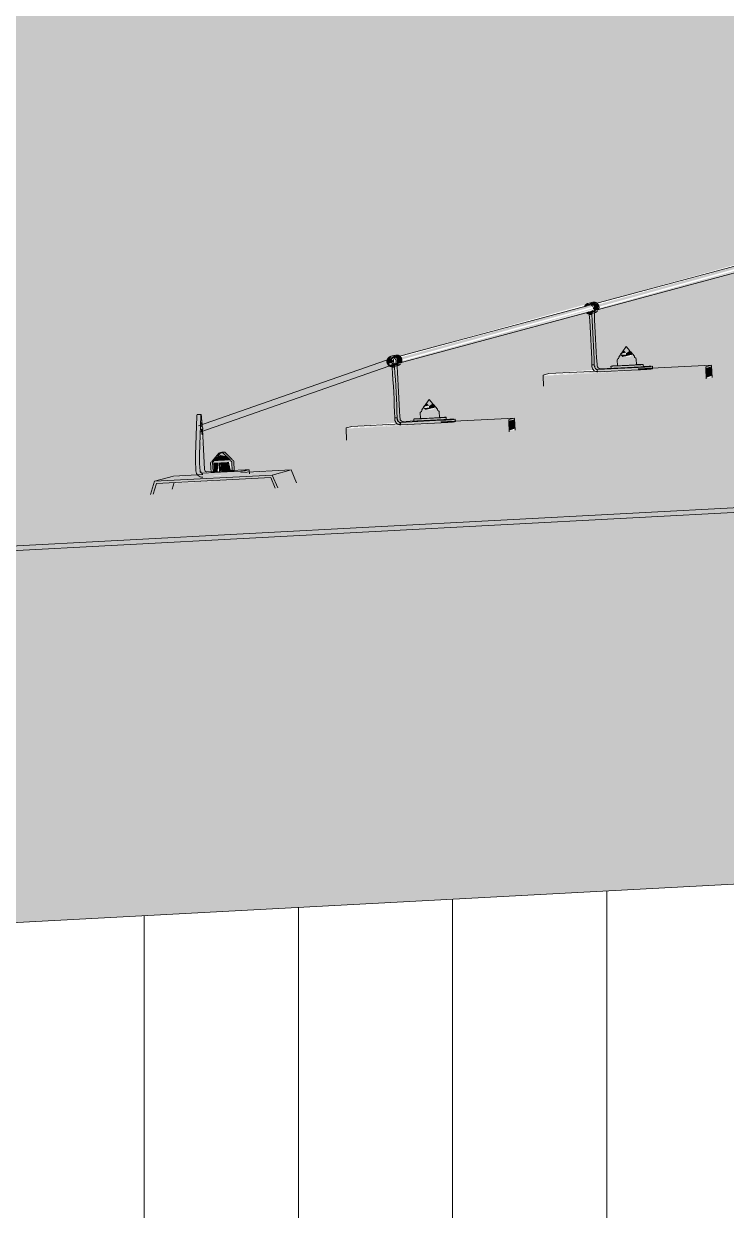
# Model space of a CAD drawing. Header units: metres. Extents: x -4613 to -4328, y -1 to 30.
# Drawn here: x -4406.26 to -4405.397, y 9.478 to 10.935 of the extents above; entities that cross this region are included whole.
import ezdxf

# ---------------------------------------------------------------- set-up
doc = ezdxf.new("R2010")
doc.units = ezdxf.units.M
for name, color, linetype, lineweight in [('A-ROOF', 132, 'Continuous', 5), ('A-ROOF-PATT', 132, 'Continuous', 5), ('A-WALL-PATT', 111, 'Continuous', 5), ('Q-SPCQ', 91, 'Continuous', 5)]:
    doc.layers.add(name, color=color, linetype=linetype, lineweight=lineweight)

# ---------------------------------------------------------------- blocks, each defined once
blk = doc.blocks.new('Static Line_Sayfa_Metal Deck_Pan Mount - Up to 15 _ pitch - Max 2 Users-1848369-NORTH EAST')
at = {"layer": 'Q-SPCQ'}
h = blk.add_hatch(color=256, dxfattribs=at)
h.paths.add_polyline_path([(4293.297, 10.5227), (4293.5336, 10.5883), (4293.5314, 10.5902), (4293.5277, 10.5896), (4293.2969, 10.5256), (4293.2969, 10.5237)])
h.paths.add_polyline_path([(4293.539, 10.5876), (4293.7755, 10.6533), (4293.7734, 10.6551), (4293.7697, 10.6546), (4293.5388, 10.5905), (4293.5389, 10.5886)])
h.paths.add_polyline_path([(4293.781, 10.6526), (4294.0175, 10.7182), (4294.0152, 10.7202), (4294.0117, 10.7195), (4293.7808, 10.6555), (4293.7809, 10.6534)])
h.paths.add_polyline_path([(4294.0229, 10.7175), (4294.2595, 10.7832), (4294.2571, 10.7852), (4294.2537, 10.7845), (4294.0228, 10.7203), (4294.0229, 10.7183)])
h.paths.add_polyline_path([(4294.2649, 10.7825), (4294.5014, 10.8481), (4294.4991, 10.8501), (4294.4956, 10.8494), (4294.2648, 10.7852), (4294.2649, 10.7832)])
h.paths.add_polyline_path([(4294.5069, 10.8474), (4294.7434, 10.9131), (4294.7411, 10.915), (4294.7376, 10.9144), (4294.5067, 10.8501), (4294.5068, 10.848)])
h.paths.add_polyline_path([(4294.7489, 10.9124), (4294.9854, 10.978), (4294.9831, 10.98), (4294.9796, 10.9793), (4294.7487, 10.9153), (4294.7488, 10.9129)])
h.paths.add_polyline_path([(4294.9908, 10.9773), (4295.2274, 11.0432), (4295.2251, 11.0449), (4295.2215, 11.0443), (4294.9907, 10.9802), (4294.9908, 10.9777)])
h.paths.add_polyline_path([(4295.2328, 11.0423), (4295.4693, 11.1081), (4295.4672, 11.1098), (4295.4635, 11.1092), (4295.2327, 11.0452), (4295.2328, 11.0426)])
h.paths.add_polyline_path([(4295.4748, 11.1072), (4295.7113, 11.173), (4295.7092, 11.1748), (4295.7055, 11.1742), (4295.4746, 11.1101), (4295.4748, 11.1074)])
h.paths.add_polyline_path([(4295.7168, 11.1722), (4295.9533, 11.2378), (4295.9511, 11.2398), (4295.9475, 11.2391), (4295.7166, 11.1751), (4295.7167, 11.1723)])
h = blk.add_hatch(color=256, dxfattribs=at)
h.paths.add_polyline_path([(4293.2972, 10.5194), (4293.5337, 10.5852), (4293.5319, 10.5857), (4293.2971, 10.5208), (4293.2972, 10.5196)])
h.paths.add_polyline_path([(4293.5391, 10.5844), (4293.7757, 10.6501), (4293.7749, 10.6509), (4293.5391, 10.5857), (4293.5391, 10.5844)])
h.paths.add_polyline_path([(4293.7811, 10.6493), (4294.0177, 10.7151), (4294.0175, 10.7161), (4293.781, 10.6507), (4293.7811, 10.6494)])
h.paths.add_polyline_path([(4294.0231, 10.7143), (4294.2596, 10.78), (4294.2594, 10.781), (4294.023, 10.7156), (4294.0231, 10.7144)])
h.paths.add_polyline_path([(4294.2651, 10.7793), (4294.5016, 10.845), (4294.5014, 10.846), (4294.265, 10.7802), (4294.2651, 10.7793)])
h.paths.add_polyline_path([(4294.507, 10.8442), (4294.7436, 10.91), (4294.7428, 10.9108), (4294.507, 10.8452), (4294.507, 10.8443)])
h.paths.add_polyline_path([(4294.749, 10.9092), (4294.9856, 10.9749), (4294.9848, 10.9757), (4294.749, 10.9102), (4294.749, 10.9093)])
h.paths.add_polyline_path([(4294.991, 10.9741), (4295.2275, 11.0399), (4295.2267, 11.0407), (4294.9909, 10.9752), (4294.991, 10.9742)])
h.paths.add_polyline_path([(4295.233, 11.0391), (4295.4695, 11.1048), (4295.4687, 11.1056), (4295.2329, 11.0402), (4295.233, 11.0392)])
h.paths.add_polyline_path([(4295.4749, 11.104), (4295.7115, 11.1699), (4295.7097, 11.1703), (4295.4749, 11.1052), (4295.4749, 11.1042)])
h.paths.add_polyline_path([(4295.7169, 11.169), (4295.9535, 11.2347), (4295.9517, 11.2353), (4295.7169, 11.1703), (4295.7169, 11.1692)])
for points in [[(4293.5338, 10.5826), (4293.5392, 10.584), (4293.5388, 10.5905), (4293.533, 10.5935), (4293.5277, 10.592), (4293.5335, 10.5891)], [(4293.5342, 10.5145), (4293.5376, 10.5154), (4293.5342, 10.5805), (4293.5309, 10.5796), (4293.5341, 10.5179)], [(4293.5311, 10.5163), (4293.5341, 10.5165), (4293.5306, 10.5784), (4293.528, 10.5773), (4293.5309, 10.5215)], [(4293.2814, 10.5177), (4293.2869, 10.5195), (4293.2851, 10.524), (4293.2812, 10.5229)], [(4293.2919, 10.5176), (4293.2972, 10.5191), (4293.2969, 10.5256), (4293.2911, 10.5285), (4293.2858, 10.5271), (4293.2915, 10.5241)], [(4293.2879, 10.5174), (4293.2883, 10.5241), (4293.2858, 10.5218)], [(4293.5626, 10.5153), (4293.5861, 10.5165), (4293.5857, 10.5239), (4293.5623, 10.5225), (4293.5626, 10.5154)], [(4293.2892, 10.4514), (4293.2921, 10.4515), (4293.2879, 10.5134), (4293.286, 10.5133), (4293.2886, 10.4665)], [(4293.2922, 10.4495), (4293.2956, 10.4504), (4293.2922, 10.5155), (4293.2889, 10.5146), (4293.2916, 10.4667)], [(4293.472, 10.4888), (4293.6716, 10.4991), (4293.671, 10.5133), (4293.4714, 10.5031), (4293.4719, 10.4902)], [(4293.5386, 10.5077), (4293.588, 10.5102), (4293.5878, 10.5132), (4293.5384, 10.5107)], [(4293.6715, 10.5006), (4293.6787, 10.5032), (4293.6779, 10.5132), (4293.671, 10.5129), (4293.6714, 10.5032)], [(4293.0495, 10.4063), (4293.0511, 10.4537), (4293.0461, 10.4534), (4293.0445, 10.4061)], [(4293.3207, 10.4504), (4293.3441, 10.4516), (4293.3437, 10.459), (4293.3203, 10.4578), (4293.3207, 10.4504)], [(4293.0518, 10.4359), (4293.0537, 10.4381), (4293.0519, 10.438)], [(4293.23, 10.4239), (4293.4296, 10.4341), (4293.429, 10.4484), (4293.2294, 10.4382)], [(4293.2966, 10.4428), (4293.346, 10.4453), (4293.3458, 10.4483), (4293.2964, 10.4458)], [(4293.4295, 10.4357), (4293.4367, 10.4382), (4293.436, 10.4483), (4293.429, 10.4479), (4293.4294, 10.4382)], [(4293.0501, 10.3864), (4293.0556, 10.3878), (4293.0523, 10.4327), (4293.0495, 10.4063)], [(4293.0661, 10.3982), (4293.0755, 10.3987), (4293.0753, 10.4056), (4293.0689, 10.403)], [(4293.0755, 10.3987), (4293.0854, 10.3992), (4293.0826, 10.4041), (4293.0753, 10.4056)], [(4293.0761, 10.3849), (4293.0854, 10.3859), (4293.0849, 10.397), (4293.0755, 10.3965), (4293.0761, 10.3859)], [(4293.0851, 10.3997), (4293.0879, 10.3999), (4293.0826, 10.4053), (4293.0831, 10.4032)], [(4293.0854, 10.3859), (4293.088, 10.3861), (4293.0855, 10.3976), (4293.0849, 10.3968), (4293.0854, 10.387)], [(4292.9894, 10.3573), (4292.9926, 10.3575), (4292.9967, 10.3708), (4293.1369, 10.378), (4293.1432, 10.3652), (4293.1455, 10.3653), (4293.1388, 10.3811), (4292.9944, 10.3737)], [(4292.9944, 10.3737), (4293.1388, 10.3811), (4293.162, 10.3873), (4293.1003, 10.3835), (4293.1004, 10.381), (4293.0535, 10.3796), (4293.0533, 10.3817), (4293.0125, 10.3785), (4293.0033, 10.376)], [(4293.0535, 10.3786), (4293.0754, 10.3811), (4293.0752, 10.3846), (4293.0533, 10.3835), (4293.0534, 10.3811)], [(4293.0717, 10.3852), (4293.0734, 10.3853), (4293.0718, 10.3858)], [(4293.0755, 10.3797), (4293.1004, 10.3811), (4293.1002, 10.3859), (4293.0752, 10.3846), (4293.0754, 10.3811)], [(4293.1687, 10.3715), (4293.162, 10.3873), (4293.1388, 10.3811), (4293.1455, 10.3653)], [(4292.9926, 10.3575), (4293.0157, 10.3637), (4293.0182, 10.3719), (4292.9967, 10.3708), (4292.9944, 10.3634)]]:
    blk.add_hatch(color=256, dxfattribs=at).paths.add_polyline_path(points)
h = blk.add_hatch(color=256, dxfattribs=at)
h.paths.add_polyline_path([(4293.5686, 10.5261), (4293.5802, 10.5288), (4293.581, 10.5315), (4293.5775, 10.5337), (4293.5732, 10.5308), (4293.5732, 10.5288), (4293.5663, 10.5288)])
h.paths.add_polyline_path([(4293.5653, 10.53), (4293.5732, 10.5315), (4293.5707, 10.5341), (4293.5672, 10.5315)])
h = blk.add_hatch(color=256, dxfattribs=at)
h.paths.add_polyline_path([(4293.3267, 10.4612), (4293.3382, 10.4638), (4293.339, 10.4665), (4293.3355, 10.4687), (4293.3312, 10.4659), (4293.3312, 10.4638), (4293.3247, 10.4634)])
h.paths.add_polyline_path([(4293.3233, 10.465), (4293.3312, 10.4665), (4293.3287, 10.4691), (4293.3247, 10.4661)])
h = blk.add_hatch(color=256, dxfattribs=at)
h.paths.add_polyline_path([(4293.0671, 10.3845), (4293.0716, 10.3847), (4293.0728, 10.3964), (4293.0665, 10.3961), (4293.0671, 10.3846)])
h.paths.add_polyline_path([(4293.0734, 10.3848), (4293.0761, 10.3859), (4293.0752, 10.3965), (4293.0728, 10.3964)])
for p, q in [((4295.9495, 11.2397), (4293.2877, 10.5252)), ((4293.2897, 10.5174), (4295.9515, 11.232)), ((4293.5317, 10.5933), (4293.5264, 10.5918)), ((4293.5266, 10.5814), (4293.5279, 10.5794)), ((4293.5279, 10.5794), (4293.5312, 10.5803)), ((4293.5297, 10.5793), (4293.5351, 10.5807)), ((4293.5312, 10.5803), (4293.5299, 10.5823)), ((4293.5309, 10.5796), (4293.5319, 10.5817)), ((4293.5309, 10.5796), (4293.5342, 10.5805)), ((4293.5319, 10.5817), (4293.5353, 10.5826)), ((4293.533, 10.5935), (4293.5328, 10.5935)), ((4293.5353, 10.5826), (4293.5342, 10.5805)), ((4293.5342, 10.5805), (4293.5343, 10.5793)), ((4293.5279, 10.5794), (4293.5279, 10.5783)), ((4293.5279, 10.5783), (4293.5309, 10.5784)), ((4293.5309, 10.5784), (4293.5309, 10.5796)), ((4293.5641, 10.526), (4293.5732, 10.5389)), ((4293.5779, 10.5335), (4293.5732, 10.5389)), ((4293.2874, 10.5251), (4293.0484, 10.4417)), ((4293.2897, 10.5283), (4293.2844, 10.5269)), ((4293.2911, 10.5285), (4293.2908, 10.5285)), ((4293.5623, 10.5227), (4293.5626, 10.5235)), ((4293.5623, 10.5227), (4293.5626, 10.5153)), ((4293.5638, 10.5242), (4293.5626, 10.5235)), ((4293.5642, 10.525), (4293.5638, 10.5242)), ((4293.5641, 10.526), (4293.5642, 10.525)), ((4293.5835, 10.527), (4293.5784, 10.5329)), ((4293.5836, 10.526), (4293.5835, 10.527)), ((4293.5836, 10.526), (4293.584, 10.5253)), ((4293.5853, 10.5246), (4293.584, 10.5253)), ((4293.5857, 10.5239), (4293.5853, 10.5246)), ((4293.5861, 10.5165), (4293.5857, 10.5239)), ((4293.0511, 10.4341), (4293.29, 10.5175)), ((4293.2846, 10.5165), (4293.288, 10.5174)), ((4293.2846, 10.5165), (4293.2859, 10.5145)), ((4293.2859, 10.5145), (4293.2893, 10.5154)), ((4293.2859, 10.5145), (4293.286, 10.5133)), ((4293.286, 10.5133), (4293.289, 10.5135)), ((4293.2878, 10.5143), (4293.2931, 10.5158)), ((4293.2893, 10.5154), (4293.288, 10.5174)), ((4293.2889, 10.5146), (4293.29, 10.5167)), ((4293.2889, 10.5146), (4293.2922, 10.5155)), ((4293.289, 10.5135), (4293.2889, 10.5146)), ((4293.29, 10.5167), (4293.2933, 10.5176)), ((4293.2933, 10.5176), (4293.2922, 10.5155)), ((4293.2922, 10.5155), (4293.2923, 10.5144)), ((4293.5385, 10.5088), (4293.4784, 10.5057)), ((4293.5341, 10.5165), (4293.5311, 10.5163)), ((4293.5311, 10.5163), (4293.5312, 10.5143)), ((4293.5342, 10.5145), (4293.5341, 10.5165)), ((4293.5375, 10.5174), (4293.5376, 10.5154)), ((4293.5878, 10.5132), (4293.5384, 10.5107)), ((4293.5386, 10.5077), (4293.588, 10.5102)), ((4293.5418, 10.5116), (4293.5912, 10.5141)), ((4293.5545, 10.5149), (4293.5547, 10.5119)), ((4293.6779, 10.516), (4293.5879, 10.5114)), ((4293.5913, 10.5111), (4293.5879, 10.511)), ((4293.5944, 10.5139), (4293.5942, 10.5169)), ((4293.6034, 10.5142), (4293.6055, 10.5147)), ((4293.6036, 10.5112), (4293.6057, 10.5117)), ((4293.6057, 10.5117), (4293.6055, 10.5147)), ((4293.6779, 10.516), (4293.671, 10.5141)), ((4293.671, 10.5133), (4293.6716, 10.4991)), ((4293.6711, 10.5121), (4293.678, 10.514)), ((4293.6716, 10.4991), (4293.6711, 10.5114)), ((4293.6789, 10.501), (4293.678, 10.5152)), ((4293.678, 10.5132), (4293.6788, 10.501)), ((4293.4714, 10.5039), (4293.4784, 10.5057)), ((4293.4719, 10.4902), (4293.4714, 10.5031)), ((4293.3222, 10.461), (4293.3312, 10.4739)), ((4293.3359, 10.4685), (4293.3312, 10.4739)), ((4293.3415, 10.462), (4293.3364, 10.468)), ((4293.0445, 10.4061), (4293.0461, 10.4534)), ((4293.0513, 10.4555), (4293.0464, 10.4553)), ((4293.0511, 10.4537), (4293.0495, 10.4063)), ((4293.2921, 10.4515), (4293.2892, 10.4514)), ((4293.2892, 10.4514), (4293.2893, 10.4494)), ((4293.2922, 10.4495), (4293.2921, 10.4515)), ((4293.2955, 10.4524), (4293.2956, 10.4504)), ((4293.2998, 10.4467), (4293.3492, 10.4492)), ((4293.3125, 10.4499), (4293.3127, 10.4469)), ((4293.3203, 10.4578), (4293.3207, 10.4585)), ((4293.3203, 10.4578), (4293.3207, 10.4504)), ((4293.3218, 10.4593), (4293.3207, 10.4585)), ((4293.3222, 10.46), (4293.3218, 10.4593)), ((4293.3222, 10.461), (4293.3222, 10.46)), ((4293.3416, 10.461), (4293.3415, 10.462)), ((4293.3416, 10.461), (4293.342, 10.4603)), ((4293.3433, 10.4597), (4293.342, 10.4603)), ((4293.3437, 10.459), (4293.3433, 10.4597)), ((4293.3441, 10.4516), (4293.3437, 10.459)), ((4293.436, 10.451), (4293.3459, 10.4464)), ((4293.3524, 10.449), (4293.3522, 10.452)), ((4293.3614, 10.4492), (4293.3635, 10.4498)), ((4293.3637, 10.4468), (4293.3635, 10.4498)), ((4293.436, 10.451), (4293.429, 10.4491)), ((4293.4369, 10.4361), (4293.436, 10.4503)), ((4293.0556, 10.3878), (4293.053, 10.4373)), ((4293.2294, 10.4389), (4293.2364, 10.4408)), ((4293.23, 10.4239), (4293.2294, 10.4382)), ((4293.2965, 10.4439), (4293.2364, 10.4408)), ((4293.3458, 10.4483), (4293.2964, 10.4458)), ((4293.2966, 10.4428), (4293.346, 10.4453)), ((4293.3493, 10.4462), (4293.346, 10.446)), ((4293.3616, 10.4462), (4293.3637, 10.4468)), ((4293.429, 10.4484), (4293.4296, 10.4341)), ((4293.4292, 10.4472), (4293.436, 10.449)), ((4293.4297, 10.4341), (4293.4292, 10.4464)), ((4293.4361, 10.4483), (4293.4368, 10.4361)), ((4293.0631, 10.396), (4293.0635, 10.3969)), ((4293.0631, 10.396), (4293.0637, 10.3844)), ((4293.0644, 10.3975), (4293.0635, 10.3969)), ((4293.0649, 10.3982), (4293.0644, 10.3975)), ((4293.0656, 10.3967), (4293.0661, 10.3975)), ((4293.0656, 10.3967), (4293.0662, 10.385)), ((4293.0669, 10.3981), (4293.0661, 10.3975)), ((4293.0871, 10.3994), (4293.0876, 10.3987)), ((4293.0885, 10.3982), (4293.0876, 10.3987)), ((4293.0891, 10.3973), (4293.0885, 10.3982)), ((4293.0897, 10.3857), (4293.0891, 10.3973)), ((4293.0896, 10.4), (4293.0901, 10.3993)), ((4293.0911, 10.3988), (4293.0901, 10.3993)), ((4293.0916, 10.398), (4293.0911, 10.3988)), ((4293.0922, 10.3864), (4293.0916, 10.398)), ((4293.1388, 10.3811), (4292.9944, 10.3737)), ((4293.0176, 10.3799), (4292.9944, 10.3737)), ((4292.9967, 10.3708), (4293.1369, 10.378)), ((4293.0176, 10.3799), (4293.0534, 10.3817)), ((4293.0451, 10.3861), (4293.0449, 10.3903)), ((4293.0499, 10.3905), (4293.0501, 10.3864)), ((4293.0533, 10.3835), (4293.0752, 10.3846)), ((4293.0671, 10.3854), (4293.0587, 10.385)), ((4293.0752, 10.3846), (4293.1002, 10.3859)), ((4293.1056, 10.3874), (4293.0879, 10.3865)), ((4293.1003, 10.3841), (4293.162, 10.3873)), ((4293.1054, 10.3862), (4293.1079, 10.3869)), ((4293.1079, 10.3869), (4293.1104, 10.3876)), ((4293.1107, 10.3826), (4293.1104, 10.3876)), ((4293.1369, 10.378), (4293.1423, 10.3651)), ((4293.162, 10.3873), (4293.1388, 10.3811)), ((4293.1455, 10.3653), (4293.1388, 10.3811)), ((4293.162, 10.3873), (4293.1687, 10.3715)), ((4292.9944, 10.3737), (4292.9894, 10.3573)), ((4292.9926, 10.3575), (4292.9967, 10.3708)), ((4293.0182, 10.3719), (4293.0157, 10.3637))]:
    blk.add_line(p, q, dxfattribs=at)
at = {"layer": 'Q-SPCQ', "flags": 128}
for points in [[(4293.5264, 10.5918), (4293.5261, 10.5918), (4293.5259, 10.5917), (4293.5256, 10.5916), (4293.5254, 10.5915), (4293.5252, 10.5914), (4293.5249, 10.5913), (4293.5247, 10.5911), (4293.5245, 10.591), (4293.5243, 10.5908), (4293.5241, 10.5907), (4293.5239, 10.5905), (4293.5237, 10.5903), (4293.5235, 10.5902), (4293.5233, 10.59), (4293.5231, 10.5898), (4293.523, 10.5896), (4293.5228, 10.5894), (4293.5227, 10.5892), (4293.5225, 10.5889), (4293.5224, 10.5887), (4293.5223, 10.5885), (4293.5221, 10.5883), (4293.522, 10.588)], [(4293.5242, 10.5803), (4293.5244, 10.5802), (4293.5246, 10.58), (4293.5248, 10.5799), (4293.5251, 10.5798), (4293.5253, 10.5797), (4293.5255, 10.5796), (4293.5258, 10.5795), (4293.526, 10.5794), (4293.5263, 10.5793), (4293.5265, 10.5792), (4293.5268, 10.5792), (4293.527, 10.5791), (4293.5273, 10.5791), (4293.5275, 10.5791), (4293.5278, 10.5791), (4293.5281, 10.5791), (4293.5283, 10.5791), (4293.5284, 10.5791)], [(4293.5391, 10.5838), (4293.5392, 10.5841), (4293.5393, 10.5843), (4293.5394, 10.5845), (4293.5395, 10.5848), (4293.5396, 10.585), (4293.5396, 10.5853), (4293.5397, 10.5855), (4293.5398, 10.5858), (4293.5398, 10.586), (4293.5398, 10.5863), (4293.5399, 10.5865), (4293.5399, 10.5868), (4293.5399, 10.5871), (4293.5399, 10.5873), (4293.5399, 10.5876), (4293.5398, 10.5878), (4293.5398, 10.5881), (4293.5397, 10.5883), (4293.5397, 10.5886), (4293.5396, 10.5889), (4293.5395, 10.5891), (4293.5394, 10.5893), (4293.5393, 10.5896), (4293.5392, 10.5898), (4293.5391, 10.5901), (4293.539, 10.5903), (4293.5389, 10.5905), (4293.5387, 10.5907), (4293.5386, 10.5909), (4293.5384, 10.5911), (4293.5382, 10.5913), (4293.538, 10.5915), (4293.5379, 10.5917), (4293.5377, 10.5919), (4293.5375, 10.592), (4293.5373, 10.5922), (4293.5371, 10.5923), (4293.5368, 10.5925), (4293.5366, 10.5926), (4293.5364, 10.5928), (4293.5362, 10.5929), (4293.5359, 10.593), (4293.5357, 10.5931), (4293.5354, 10.5932), (4293.5352, 10.5932), (4293.5349, 10.5933), (4293.5347, 10.5934), (4293.5344, 10.5934), (4293.5342, 10.5934), (4293.5339, 10.5935), (4293.5336, 10.5935), (4293.5334, 10.5935), (4293.5331, 10.5935), (4293.533, 10.5935)], [(4293.5351, 10.5807), (4293.5353, 10.5808), (4293.5356, 10.5809), (4293.5358, 10.581), (4293.536, 10.5811), (4293.5363, 10.5812), (4293.5365, 10.5813), (4293.5367, 10.5814), (4293.537, 10.5816), (4293.5372, 10.5817), (4293.5374, 10.5819), (4293.5376, 10.582), (4293.5378, 10.5822), (4293.538, 10.5824), (4293.5381, 10.5826), (4293.5383, 10.5828)], [(4293.5284, 10.5791), (4293.5287, 10.5791), (4293.5289, 10.5791), (4293.5292, 10.5792), (4293.5294, 10.5792), (4293.5297, 10.5793), (4293.5297, 10.5793)], [(4293.2844, 10.5269), (4293.2842, 10.5268), (4293.2839, 10.5267), (4293.2837, 10.5266), (4293.2834, 10.5265), (4293.2832, 10.5264), (4293.283, 10.5263), (4293.2827, 10.5262), (4293.2825, 10.526), (4293.2823, 10.5259), (4293.2821, 10.5257), (4293.2819, 10.5256), (4293.2817, 10.5254), (4293.2815, 10.5252), (4293.2813, 10.525), (4293.2811, 10.5248), (4293.281, 10.5246), (4293.2808, 10.5244), (4293.2807, 10.5242), (4293.2805, 10.524), (4293.2804, 10.5238), (4293.2803, 10.5235), (4293.2802, 10.5233), (4293.2801, 10.5231), (4293.28, 10.5228), (4293.2799, 10.5226), (4293.2798, 10.5223), (4293.2798, 10.5221), (4293.2797, 10.5218), (4293.2797, 10.5216), (4293.2796, 10.5213), (4293.2796, 10.521), (4293.2796, 10.5208), (4293.2796, 10.5205), (4293.2796, 10.5203), (4293.2796, 10.52), (4293.2796, 10.5197), (4293.2797, 10.5195), (4293.2797, 10.5192), (4293.2798, 10.519), (4293.2799, 10.5187), (4293.2799, 10.5185), (4293.28, 10.5182), (4293.2801, 10.518), (4293.2802, 10.5178), (4293.2804, 10.5175), (4293.2805, 10.5173), (4293.2806, 10.5171), (4293.2808, 10.5169), (4293.2809, 10.5167), (4293.2811, 10.5165), (4293.2812, 10.5163), (4293.2814, 10.5161), (4293.2816, 10.5159), (4293.2818, 10.5157), (4293.282, 10.5155), (4293.2822, 10.5154), (4293.2824, 10.5152), (4293.2826, 10.5151), (4293.2829, 10.515), (4293.2831, 10.5148), (4293.2833, 10.5147), (4293.2836, 10.5146), (4293.2838, 10.5145), (4293.284, 10.5144), (4293.2843, 10.5144), (4293.2845, 10.5143), (4293.2848, 10.5142), (4293.2851, 10.5142), (4293.2853, 10.5141), (4293.2856, 10.5141), (4293.2858, 10.5141), (4293.2861, 10.5141), (4293.2863, 10.5141), (4293.2864, 10.5141)], [(4293.2971, 10.5189), (4293.2972, 10.5191), (4293.2973, 10.5193), (4293.2974, 10.5196), (4293.2975, 10.5198), (4293.2976, 10.5201), (4293.2977, 10.5203), (4293.2977, 10.5206), (4293.2978, 10.5208), (4293.2978, 10.5211), (4293.2979, 10.5213), (4293.2979, 10.5216), (4293.2979, 10.5218), (4293.2979, 10.5221), (4293.2979, 10.5224), (4293.2979, 10.5226), (4293.2979, 10.5229), (4293.2978, 10.5231), (4293.2978, 10.5234), (4293.2977, 10.5236), (4293.2976, 10.5239), (4293.2976, 10.5241), (4293.2975, 10.5244), (4293.2974, 10.5246), (4293.2973, 10.5249), (4293.2971, 10.5251), (4293.297, 10.5253), (4293.2969, 10.5255), (4293.2967, 10.5258), (4293.2966, 10.526), (4293.2964, 10.5262), (4293.2962, 10.5264), (4293.2961, 10.5266), (4293.2959, 10.5267), (4293.2957, 10.5269), (4293.2955, 10.5271), (4293.2953, 10.5272), (4293.2951, 10.5274), (4293.2949, 10.5275), (4293.2946, 10.5277), (4293.2944, 10.5278), (4293.2942, 10.5279), (4293.2939, 10.528), (4293.2937, 10.5281), (4293.2935, 10.5282), (4293.2932, 10.5283), (4293.293, 10.5283), (4293.2927, 10.5284), (4293.2924, 10.5284), (4293.2922, 10.5285), (4293.2919, 10.5285), (4293.2917, 10.5285), (4293.2914, 10.5285), (4293.2911, 10.5285), (4293.2911, 10.5285)], [(4293.2864, 10.5141), (4293.2867, 10.5141), (4293.2869, 10.5142), (4293.2872, 10.5142), (4293.2874, 10.5142), (4293.2877, 10.5143), (4293.2878, 10.5143)], [(4293.2931, 10.5158), (4293.2933, 10.5158), (4293.2936, 10.5159), (4293.2938, 10.516), (4293.2941, 10.5161), (4293.2943, 10.5162), (4293.2945, 10.5163), (4293.2948, 10.5165), (4293.295, 10.5166), (4293.2952, 10.5168), (4293.2954, 10.5169), (4293.2956, 10.5171), (4293.2958, 10.5172), (4293.296, 10.5174), (4293.2962, 10.5176), (4293.2963, 10.5178)], [(4293.0649, 10.3982), (4293.0731, 10.4081), (4293.0742, 10.4084), (4293.0746, 10.4084), (4293.0749, 10.4084), (4293.075, 10.4085), (4293.0751, 10.4085), (4293.0751, 10.4085), (4293.0752, 10.4085), (4293.0752, 10.4085), (4293.0752, 10.4085), (4293.0753, 10.4085), (4293.0753, 10.4085), (4293.0753, 10.4085), (4293.0753, 10.4085), (4293.0753, 10.4085), (4293.0753, 10.4085), (4293.0754, 10.4085), (4293.0754, 10.4085), (4293.0754, 10.4085), (4293.0754, 10.4085), (4293.0754, 10.4085), (4293.0754, 10.4085), (4293.0754, 10.4085), (4293.0754, 10.4085), (4293.0754, 10.4085), (4293.0754, 10.4085), (4293.0754, 10.4085)], [(4293.0718, 10.4042), (4293.0756, 10.4088), (4293.0768, 10.409), (4293.0772, 10.4091), (4293.0774, 10.4091), (4293.0775, 10.4091), (4293.0776, 10.4091), (4293.0776, 10.4092), (4293.0777, 10.4092), (4293.0777, 10.4092), (4293.0778, 10.4092), (4293.0778, 10.4092), (4293.0778, 10.4092), (4293.0778, 10.4092), (4293.0778, 10.4092), (4293.0778, 10.4092), (4293.0779, 10.4092), (4293.0779, 10.4092), (4293.0779, 10.4092), (4293.0779, 10.4092), (4293.0779, 10.4092), (4293.0779, 10.4092), (4293.0779, 10.4092), (4293.0779, 10.4092), (4293.0779, 10.4092), (4293.0779, 10.4092), (4293.0779, 10.4092), (4293.078, 10.4092)], [(4293.0871, 10.3994), (4293.0779, 10.4084), (4293.0767, 10.4085), (4293.0763, 10.4085), (4293.0761, 10.4085), (4293.076, 10.4085), (4293.0759, 10.4085), (4293.0758, 10.4085), (4293.0758, 10.4085), (4293.0757, 10.4085), (4293.0757, 10.4085), (4293.0757, 10.4085), (4293.0757, 10.4085), (4293.0757, 10.4085), (4293.0756, 10.4085), (4293.0756, 10.4085), (4293.0756, 10.4085), (4293.0756, 10.4085), (4293.0756, 10.4085), (4293.0756, 10.4085), (4293.0756, 10.4085), (4293.0756, 10.4085), (4293.0756, 10.4085), (4293.0756, 10.4085), (4293.0755, 10.4085), (4293.0755, 10.4085), (4293.0755, 10.4085), (4293.0755, 10.4085)], [(4293.0896, 10.4), (4293.0804, 10.409), (4293.0792, 10.4092), (4293.0788, 10.4092), (4293.0786, 10.4092), (4293.0785, 10.4092), (4293.0784, 10.4092), (4293.0783, 10.4092), (4293.0783, 10.4092), (4293.0783, 10.4092), (4293.0782, 10.4092), (4293.0782, 10.4092), (4293.0782, 10.4092), (4293.0782, 10.4092), (4293.0782, 10.4092), (4293.0781, 10.4092), (4293.0781, 10.4092), (4293.0781, 10.4092), (4293.0781, 10.4092), (4293.0781, 10.4092), (4293.0781, 10.4092), (4293.0781, 10.4092), (4293.0781, 10.4092), (4293.0781, 10.4092), (4293.0781, 10.4092), (4293.0781, 10.4092), (4293.078, 10.4092), (4293.078, 10.4092)]]:
    blk.add_lwpolyline(points, dxfattribs=at)
at = {"layer": 'Q-SPCQ'}
for centre, major_axis, ratio, start_param, end_param in [((4293.5278, 10.5855), (-0.00135, 0.00504), 0.999057, 6.07231, 7.113886), ((4293.5278, 10.5855), (-0.00135, 0.00504), 0.999057, 2.390268, 2.930717), ((4293.5278, 10.5855), (-0.00135, 0.00504), 0.999057, 5.025112, 6.072309), ((4293.529, 10.5862), (-0.00138, 0.00515), 0.999057, 2.613817, 3.458884), ((4293.5278, 10.5855), (-0.00135, 0.00504), 0.999057, 2.930717, 3.977914), ((4293.5324, 10.5871), (-0.00138, 0.00515), 0.999057, 2.613817, 3.458884), ((4293.5337, 10.5871), (-0.00135, 0.00504), 0.999057, 2.389821, 2.930717), ((4293.5278, 10.5855), (-0.00135, 0.00504), 0.999057, 4.306083, 4.948152), ((4293.5337, 10.5871), (-0.00135, 0.00504), 0.999057, 2.930717, 3.141593), ((4293.5269, 10.5466), (-0.0036, 0.0699), 0.042456, 4.262703, 5.180268), ((4293.5299, 10.5467), (-0.0036, 0.0699), 0.042456, 4.262703, 5.180268), ((4293.5385, 10.5491), (-0.0036, 0.0699), 0.042456, 1.12111, 2.038676), ((4293.2858, 10.5205), (-0.00135, 0.00504), 0.999057, 6.072309, 9.213902), ((4293.2887, 10.5213), (-0.00104, 0.00386), 0.999057, 0, 1.35992), ((4293.2887, 10.5213), (-0.00104, 0.00386), 0.999057, 0.836322, 1.35992), ((4293.2858, 10.5205), (-0.00135, 0.00504), 0.999057, 2.930717, 6.072309), ((4293.2887, 10.5213), (-0.00104, 0.00386), 0.999057, 0.073411, 0.312723), ((4293.2871, 10.5212), (-0.00138, 0.00515), 0.999057, 2.40255, 3.458884), ((4293.2887, 10.5213), (-0.00104, 0.00386), 0.999057, 1.35992, 3.716115), ((4293.2887, 10.5213), (-0.00104, 0.00386), 0.999057, 1.35992, 2.407118), ((4293.2849, 10.4816), (-0.0036, 0.0699), 0.042456, 4.262703, 5.180268), ((4293.2904, 10.5221), (-0.00138, 0.00515), 0.999057, 2.40255, 3.458884), ((4293.2917, 10.5221), (-0.00135, 0.00504), 0.999057, 2.118055, 2.930717), ((4293.2887, 10.5213), (-0.00104, 0.00386), 0.999057, 2.930717, 3.192516), ((4293.2879, 10.4818), (-0.0036, 0.0699), 0.042456, 4.262703, 5.180268), ((4293.2917, 10.5221), (-0.00135, 0.00504), 0.999057, 2.930717, 3.141593), ((4293.2965, 10.4841), (-0.0036, 0.0699), 0.042456, 1.12111, 2.038676), ((4293.5382, 10.5147), (-0.00181, 0.00676), 0.999057, 1.35992, 2.930717), ((4293.5382, 10.5147), (-0.00104, 0.00386), 0.999057, 1.35992, 2.930717), ((4293.5416, 10.5156), (-0.00181, 0.00676), 0.999057, 1.35992, 2.407118), ((4293.5416, 10.5156), (-0.00104, 0.00386), 0.999057, 1.35992, 2.930717), ((4293.5744, 10.5159), (0.0198, 0.001), 0.009088, 3.099122, 6.240715), ((4293.5745, 10.5129), (0.0198, 0.001), 0.009088, 3.099122, 6.240715), ((4293.5744, 10.5159), (0.0198, 0.001), 0.009088, 2.313724, 3.099122), ((4293.5745, 10.5129), (0.0198, 0.001), 0.009088, 6.240715, 9.382307), ((4293.5744, 10.5159), (0.0117, 0.0006), 0.009088, 3.099122, 6.240715), ((4293.5744, 10.5159), (0.0198, 0.001), 0.009088, 6.240715, 7.195233), ((4293.5884, 10.5134), (0.015, 0.0008), 0.009088, 4.669918, 6.240715), ((4293.5886, 10.5104), (0.015, 0.0008), 0.009088, 4.669918, 6.240715), ((4293.5905, 10.514), (0.015, 0.0008), 0.009088, 0.481128, 1.528326), ((4293.5907, 10.511), (0.015, 0.0008), 0.009088, 6.240715, 7.811511), ((4293.671, 10.5131), (-0.000051, 0.000999), 0.042456, 0.009096, 1.327733), ((4293.6712, 10.5111), (-0.000051, 0.000999), 0.042456, 0.009096, 0.228869), ((4293.678, 10.515), (-0.000051, 0.000999), 0.042456, 4.973645, 5.413191), ((4293.678, 10.513), (-0.000051, 0.000999), 0.042456, 4.973645, 6.283185), ((4293.4715, 10.5029), (-0.000051, 0.000999), 0.042456, 0.228869, 1.327733), ((4293.0472, 10.4378), (-0.0009, 0.0175), 0.042456, 5.986849, 6.746067), ((4293.0522, 10.4381), (-0.0009, 0.0175), 0.042456, 4.788658, 6.746067), ((4293.2962, 10.4497), (-0.00181, 0.00676), 0.999057, 1.35992, 2.930717), ((4293.2962, 10.4497), (-0.00104, 0.00386), 0.999057, 1.35992, 2.930717), ((4293.2996, 10.4506), (-0.00181, 0.00676), 0.999057, 1.35992, 2.407118), ((4293.2996, 10.4506), (-0.00104, 0.00386), 0.999057, 1.35992, 2.930717), ((4293.3324, 10.451), (0.0198, 0.001), 0.009088, 3.099122, 6.240715), ((4293.3324, 10.451), (0.0198, 0.001), 0.009088, 2.313724, 3.099122), ((4293.3325, 10.448), (0.0198, 0.001), 0.009088, 6.240715, 9.382307), ((4293.3324, 10.451), (0.0117, 0.0006), 0.009088, 3.099122, 6.240715), ((4293.3324, 10.451), (0.0198, 0.001), 0.009088, 6.240715, 7.195233), ((4293.3465, 10.4485), (0.015, 0.0008), 0.009088, 4.669918, 6.240715), ((4293.3486, 10.449), (0.015, 0.0008), 0.009088, 0.481128, 1.528326), ((4293.4291, 10.4481), (-0.000051, 0.000999), 0.042456, 0.009096, 1.327733), ((4293.436, 10.45), (-0.000051, 0.000999), 0.042456, 4.973645, 5.41319), ((4293.0497, 10.4379), (-0.00104, 0.00386), 0.999057, 4.501513, 5.548711), ((4293.0522, 10.4381), (-0.00038, 0.00749), 0.042456, 5.245084, 6.283185), ((4293.0497, 10.4379), (-0.00104, 0.00386), 0.999057, 3.454316, 4.501513), ((4293.0522, 10.4381), (-0.00038, 0.00749), 0.042456, 1.579893, 3.141593), ((4293.0522, 10.4381), (-0.00038, 0.00749), 0.042456, 3.150689, 4.459686), ((4293.2295, 10.4379), (-0.000051, 0.000999), 0.042456, 0.228869, 1.327733), ((4293.3325, 10.448), (0.0198, 0.001), 0.009088, 3.099122, 6.240715), ((4293.3466, 10.4455), (0.015, 0.0008), 0.009088, 4.669918, 6.240715), ((4293.3487, 10.446), (0.015, 0.0008), 0.009088, 6.240715, 7.811511), ((4293.4292, 10.4462), (-0.000051, 0.000999), 0.042456, 0.009096, 0.228869), ((4293.436, 10.448), (-0.000051, 0.000999), 0.042456, 4.973645, 6.283185), ((4293.0457, 10.3905), (-0.0009, 0.0175), 0.042456, 0.462882, 1.579893), ((4293.0506, 10.3907), (-0.0009, 0.0175), 0.042456, 0.462882, 1.579893), ((4293.0531, 10.3865), (-0.00207, 0.00773), 0.999057, 1.35992, 2.930717), ((4293.0531, 10.3865), (-0.00078, 0.0029), 0.999057, 1.35992, 2.930717), ((4293.0586, 10.388), (-0.00207, 0.00773), 0.999057, 1.62172, 2.145319), ((4293.0586, 10.388), (-0.00078, 0.0029), 0.999057, 1.35992, 2.930717), ((4293.0767, 10.385), (0.013, 0.0007), 0.009088, 2.459885, 4.669918), ((4293.0792, 10.3857), (0.013, 0.0007), 0.009088, 3.099122, 3.141593), ((4293.0767, 10.385), (0.013, 0.0007), 0.009088, 4.669918, 7.026113), ((4293.0792, 10.3857), (0.013, 0.0007), 0.009088, 5.232185, 7.026113), ((4293.1004, 10.386), (0.00499, 0.00026), 0.009088, 4.669918, 6.240715), ((4293.1054, 10.3873), (0.00499, 0.00026), 0.009088, 0, 1.528326)]:
    blk.add_ellipse(centre, major_axis=major_axis, ratio=ratio, start_param=start_param, end_param=end_param, dxfattribs=at)
blk = doc.blocks.new('Roof Gutters3 - Roof Gutters-1885272-NORTH EAST')
at = {"layer": 'A-ROOF'}
h = blk.add_hatch(color=256, dxfattribs=at)
h.paths.add_polyline_path([(4278.1256, 9.5061), (4312.5073, 11.3357), (4312.5073, 11.3415), (4278.0719, 9.509)])
h.paths.add_polyline_path([(4312.5473, 11.3379), (4312.5623, 11.3394), (4312.5623, 11.3444), (4312.5473, 11.3436), (4312.5473, 11.3394)])
h = blk.add_hatch(color=256, dxfattribs=at)
h.paths.add_polyline_path([(4278.1497, 9.0507), (4312.5073, 10.8791), (4312.5073, 11.3357), (4278.1256, 9.5061), (4278.141, 9.216), (4278.1369, 9.3956), (4278.1776, 9.3956), (4278.1754, 9.0907), (4278.1476, 9.0907)])
h.paths.add_polyline_path([(4312.5473, 10.8812), (4312.5623, 10.882), (4312.5623, 11.3387), (4312.5473, 11.3379), (4312.5473, 10.9182)])
for p, q in [((4312.5073, 11.3415), (4278.0719, 9.509)), ((4312.5073, 11.3357), (4278.1256, 9.5061)), ((4312.5073, 10.8791), (4278.1497, 9.0507))]:
    blk.add_line(p, q, dxfattribs=at)

msp = doc.modelspace()

# ---------------------------------------------------------------- hatches: boundary and pattern name
at = {"layer": 'A-ROOF-PATT'}
h = msp.add_hatch(dxfattribs=at)
h.set_pattern_fill('FP_253', color=256, style=0, pattern_type=2)
h.set_pattern_definition([(3.046, (-8687.1756385, -225.673), (-0.0303926730474, -5.0035218e-06), [])])
h.paths.add_polyline_path([(-4420.8123, 9.5201), (-4386.5863, 11.3421), (-4386.5863, 11.4257), (-4391.6334, 11.1652), (-4392.6507, 11.2174), (-4392.656, 11.2133), (-4392.6752, 11.2073), (-4392.6938, 11.2066), (-4392.7809, 11.2083), (-4392.7937, 11.2139), (-4392.8111, 11.2271), (-4392.9074, 11.232), (-4392.9789, 11.2193), (-4392.9868, 11.2133), (-4393.0059, 11.2073), (-4393.0246, 11.2066), (-4393.1116, 11.2083), (-4393.1236, 11.2133), (-4393.1343, 11.2218), (-4393.1426, 11.2334), (-4393.1485, 11.2448), (-4393.1711, 11.2438), (-4393.2825, 11.2257), (-4393.3048, 11.2243), (-4393.309, 11.2198), (-4393.3776, 11.2168), (-4393.4647, 11.2212), (-4393.4726, 11.2316), (-4393.4792, 11.25), (-4393.6257, 11.242), (-4393.6274, 11.2378), (-4393.7213, 11.2334), (-4393.8067, 11.2397), (-4393.8083, 11.2436), (-4393.8093, 11.2615), (-4393.8083, 11.2695), (-4393.8014, 11.2841), (-4393.7954, 11.2919), (-4393.7848, 11.3), (-4393.7731, 11.3049), (-4393.7602, 11.3066), (-4393.7086, 11.3088), (-4393.6026, 11.3297), (-4393.6026, 11.5034), (-4393.6389, 11.5022), (-4393.6389, 11.5385), (-4394.3809, 11.5385), (-4394.3809, 11.511), (-4394.4429, 11.5072), (-4394.5303, 11.5034), (-4394.5303, 11.5385), (-4395.2565, 11.5385), (-4395.2565, 11.5122), (-4395.3185, 11.5084), (-4395.4059, 11.5046), (-4395.4059, 11.5385), (-4396.1403, 11.5385), (-4396.1403, 11.5134), (-4396.2023, 11.5096), (-4396.2897, 11.5058), (-4396.2897, 11.5385), (-4397.0301, 11.5385), (-4397.0301, 11.5146), (-4397.0921, 11.5108), (-4397.1795, 11.507), (-4397.1795, 11.5385), (-4397.9092, 11.5385), (-4397.9092, 11.5158), (-4397.9712, 11.512), (-4398.0586, 11.5082), (-4398.0586, 11.5385), (-4398.6366, 11.5388), (-4398.6366, 11.5417), (-4398.6615, 11.5404), (-4398.6615, 11.5375), (-4398.7686, 11.5318), (-4398.7686, 11.517), (-4398.8306, 11.5132), (-4398.918, 11.5094), (-4398.918, 11.5239), (-4405.5388, 11.1738), (-4405.5576, 11.1738), (-4405.7689, 11.1609), (-4420.7283, 9.5293)])
h.paths.add_polyline_path([(-4406.0404, 10.3835), (-4406.0267, 10.3878), (-4406.0271, 10.3961), (-4406.0062, 10.397), (-4406.0056, 10.3861), (-4406.0271, 10.3843)])
h.paths.add_polyline_path([(-4406.1042, 10.3573), (-4406.097, 10.3743), (-4406.0761, 10.3799), (-4405.9317, 10.3873), (-4405.925, 10.3715), (-4405.9513, 10.3651), (-4405.9567, 10.378), (-4406.0757, 10.3708), (-4406.0779, 10.3637), (-4406.1011, 10.3575)])
h.paths.add_polyline_path([(-4406.0435, 10.3864), (-4406.0425, 10.4215), (-4406.0409, 10.4266), (-4406.0401, 10.3873), (-4406.0404, 10.3872)])
h.paths.add_polyline_path([(-4406.0381, 10.3878), (-4406.0425, 10.4272), (-4406.0441, 10.4063), (-4406.0491, 10.4061), (-4406.0475, 10.4534), (-4406.0425, 10.4537), (-4406.039, 10.4063)])
h.paths.add_polyline_path([(-4406.0275, 10.3982), (-4406.0222, 10.404), (-4406.0127, 10.4056), (-4406.0083, 10.4044), (-4406.0083, 10.3997), (-4406.0247, 10.3984)])
h.paths.add_polyline_path([(-4405.8642, 10.4384), (-4405.8623, 10.4389), (-4405.6576, 10.4483), (-4405.6577, 10.436), (-4405.8636, 10.4239), (-4405.8642, 10.4382)])
h.paths.add_polyline_path([(-4405.8642, 10.4389), (-4405.8571, 10.4408), (-4405.797, 10.4458), (-4405.7938, 10.4467), (-4405.7478, 10.4483), (-4405.7476, 10.4464), (-4405.8572, 10.4393)])
h.paths.add_polyline_path([(-4405.8014, 10.4495), (-4405.8028, 10.4515), (-4405.8045, 10.4514), (-4405.8047, 10.5135), (-4405.8028, 10.5152), (-4405.8014, 10.5155), (-4405.8005, 10.4498)])
h.paths.add_polyline_path([(-4405.773, 10.4504), (-4405.7734, 10.4578), (-4405.7499, 10.4582), (-4405.7495, 10.4516), (-4405.7703, 10.4504)])
h.paths.add_polyline_path([(-4405.767, 10.4612), (-4405.767, 10.4645), (-4405.7624, 10.4659), (-4405.7621, 10.4667), (-4405.7581, 10.4687), (-4405.7537, 10.4659), (-4405.7573, 10.4617), (-4405.7624, 10.4614)])
h.paths.add_polyline_path([(-4405.7703, 10.465), (-4405.7645, 10.4687), (-4405.7624, 10.4665), (-4405.7703, 10.465)])
h.paths.add_polyline_path([(-4405.6216, 10.4888), (-4405.6203, 10.5039), (-4405.4156, 10.5132), (-4405.4157, 10.501), (-4405.5946, 10.4902)])
h.paths.add_polyline_path([(-4405.6222, 10.5039), (-4405.6151, 10.5058), (-4405.5551, 10.5107), (-4405.5519, 10.5116), (-4405.5058, 10.5132), (-4405.5057, 10.5114), (-4405.6152, 10.5042)])
h.paths.add_polyline_path([(-4405.5594, 10.5145), (-4405.5601, 10.5165), (-4405.5626, 10.5186), (-4405.5627, 10.5784), (-4405.5617, 10.5799), (-4405.5594, 10.5805), (-4405.5585, 10.5147)])
h.paths.add_polyline_path([(-4405.531, 10.5153), (-4405.5314, 10.5227), (-4405.5078, 10.5215), (-4405.5075, 10.5165), (-4405.5283, 10.5154)])
h.paths.add_polyline_path([(-4405.8058, 10.5174), (-4405.8087, 10.5186), (-4405.8123, 10.5193), (-4405.8125, 10.5229), (-4405.8062, 10.5262), (-4405.8051, 10.5278), (-4405.7998, 10.5271), (-4405.7968, 10.5276), (-4405.5657, 10.5919), (-4405.5628, 10.5929), (-4405.5578, 10.592), (-4405.5548, 10.5926), (-4405.3237, 10.6569), (-4405.3208, 10.6578), (-4405.3158, 10.657), (-4405.3128, 10.6575), (-4405.0818, 10.7218), (-4405.0788, 10.7228), (-4405.0739, 10.722), (-4405.0705, 10.7226), (-4404.837, 10.7854), (-4404.84, 10.7869), (-4404.8319, 10.7869), (-4404.8286, 10.7875), (-4404.595, 10.8503), (-4404.598, 10.8519), (-4404.5899, 10.8519), (-4404.5866, 10.8525), (-4404.353, 10.9153), (-4404.356, 10.9168), (-4404.3479, 10.9168), (-4404.3446, 10.9174), (-4404.1111, 10.9802), (-4404.1141, 10.9818), (-4404.106, 10.9818), (-4404.1026, 10.9824), (-4403.8719, 11.0466), (-4403.8689, 11.0476), (-4403.864, 11.0467), (-4403.861, 11.0473), (-4403.6299, 11.1116), (-4403.627, 11.1125), (-4403.622, 11.1117), (-4403.619, 11.1122), (-4403.3879, 11.1765), (-4403.385, 11.1775), (-4403.38, 11.1766), (-4403.377, 11.1772), (-4403.1433, 11.2401), (-4403.1433, 11.2423), (-4403.1381, 11.2416), (-4403.135, 11.238), (-4403.1347, 11.2336), (-4405.8019, 10.5194), (-4405.8041, 10.5221), (-4405.8057, 10.5175)])
h.paths.add_polyline_path([(-4405.525, 10.5261), (-4405.525, 10.5295), (-4405.5204, 10.5308), (-4405.5203, 10.5315), (-4405.5161, 10.5337), (-4405.5117, 10.5308), (-4405.5153, 10.5266), (-4405.5204, 10.5264)])
h.paths.add_polyline_path([(-4405.5283, 10.53), (-4405.5226, 10.5337), (-4405.5204, 10.5315), (-4405.5238, 10.5308)])
h.paths.add_polyline_path([(-4405.3797, 10.5538), (-4405.3783, 10.5688), (-4405.1736, 10.5782), (-4405.1737, 10.5659), (-4405.3086, 10.5574)])
h.paths.add_polyline_path([(-4405.3802, 10.5688), (-4405.3732, 10.5707), (-4405.3131, 10.5757), (-4405.3086, 10.5766), (-4405.2639, 10.5782), (-4405.2637, 10.5763), (-4405.3732, 10.5692)])
h.paths.add_polyline_path([(-4405.3174, 10.5794), (-4405.3188, 10.5814), (-4405.3205, 10.5813), (-4405.3207, 10.6434), (-4405.3197, 10.6448), (-4405.3174, 10.6454), (-4405.3166, 10.5797)])
h.paths.add_polyline_path([(-4405.289, 10.5803), (-4405.2894, 10.5877), (-4405.2659, 10.5886), (-4405.2656, 10.5815), (-4405.2863, 10.5803)])
h.paths.add_polyline_path([(-4405.283, 10.5911), (-4405.283, 10.5944), (-4405.2784, 10.5958), (-4405.2782, 10.5966), (-4405.2741, 10.5987), (-4405.2697, 10.5958), (-4405.2734, 10.5916), (-4405.2785, 10.5913)])
h.paths.add_polyline_path([(-4405.2864, 10.5949), (-4405.2806, 10.5987), (-4405.2785, 10.5964), (-4405.2818, 10.5958)])
h.paths.add_polyline_path([(-4405.1377, 10.6188), (-4405.1363, 10.6338), (-4404.9316, 10.6431), (-4404.9309, 10.6309), (-4405.0785, 10.6218)])
h.paths.add_polyline_path([(-4405.1383, 10.6338), (-4405.1312, 10.6357), (-4405.0711, 10.6407), (-4405.0679, 10.6415), (-4405.0219, 10.6431), (-4405.0217, 10.6413), (-4405.1313, 10.6341)])
h.paths.add_polyline_path([(-4405.0755, 10.6444), (-4405.0769, 10.6463), (-4405.0786, 10.6462), (-4405.0785, 10.7041), (-4405.0778, 10.7098), (-4405.0755, 10.7104), (-4405.0746, 10.6446)])
h.paths.add_polyline_path([(-4405.047, 10.6452), (-4405.0474, 10.6526), (-4405.0239, 10.6531), (-4405.0236, 10.6464), (-4405.0443, 10.6453)])
h.paths.add_polyline_path([(-4405.0411, 10.656), (-4405.0411, 10.6594), (-4405.0365, 10.6607), (-4405.0347, 10.6623), (-4405.0301, 10.6623), (-4405.0277, 10.6607), (-4405.0314, 10.6565), (-4405.0365, 10.6563)])
h.paths.add_polyline_path([(-4405.0444, 10.6599), (-4405.0386, 10.6636), (-4405.0365, 10.6614), (-4405.0443, 10.6599)])
h.paths.add_polyline_path([(-4404.8963, 10.6982), (-4404.8944, 10.6987), (-4404.6897, 10.7081), (-4404.6898, 10.6958), (-4404.8957, 10.6837), (-4404.8963, 10.698)])
h.paths.add_polyline_path([(-4404.8963, 10.6987), (-4404.8892, 10.7006), (-4404.8291, 10.7056), (-4404.8259, 10.7065), (-4404.7799, 10.7081), (-4404.7797, 10.7062), (-4404.8893, 10.6991)])
h.paths.add_polyline_path([(-4404.8335, 10.7094), (-4404.8349, 10.7113), (-4404.8366, 10.7112), (-4404.8368, 10.7733), (-4404.8358, 10.7747), (-4404.8335, 10.7753), (-4404.8326, 10.7096)])
h.paths.add_polyline_path([(-4404.8051, 10.7102), (-4404.8055, 10.7176), (-4404.782, 10.7181), (-4404.7816, 10.7114), (-4404.8024, 10.7102)])
h.paths.add_polyline_path([(-4404.7991, 10.721), (-4404.7991, 10.7243), (-4404.7945, 10.7257), (-4404.7927, 10.7273), (-4404.7882, 10.7273), (-4404.7858, 10.7257), (-4404.7894, 10.7215), (-4404.7945, 10.7212)])
h.paths.add_polyline_path([(-4404.8024, 10.7249), (-4404.7966, 10.7286), (-4404.7945, 10.7263), (-4404.8024, 10.7249)])
h.paths.add_polyline_path([(-4404.6537, 10.7487), (-4404.6524, 10.7637), (-4404.4477, 10.773), (-4404.4478, 10.7608), (-4404.6182, 10.7505)])
h.paths.add_polyline_path([(-4404.6543, 10.7637), (-4404.6472, 10.7656), (-4404.5872, 10.7706), (-4404.584, 10.7714), (-4404.5379, 10.773), (-4404.5378, 10.7712), (-4404.6473, 10.7641)])
h.paths.add_polyline_path([(-4404.5915, 10.7743), (-4404.5929, 10.7762), (-4404.5946, 10.7762), (-4404.5948, 10.8381), (-4404.5938, 10.8397), (-4404.5914, 10.8381), (-4404.5906, 10.7745)])
h.paths.add_polyline_path([(-4404.5631, 10.7751), (-4404.5635, 10.7825), (-4404.54, 10.783), (-4404.5396, 10.7763), (-4404.5604, 10.7752)])
h.paths.add_polyline_path([(-4404.5571, 10.786), (-4404.5571, 10.7893), (-4404.5525, 10.7907), (-4404.5507, 10.7922), (-4404.5462, 10.7922), (-4404.5438, 10.7907), (-4404.5474, 10.7864), (-4404.5525, 10.7862)])
h.paths.add_polyline_path([(-4404.5604, 10.7898), (-4404.5547, 10.7935), (-4404.5525, 10.7913), (-4404.5604, 10.7898)])
h.paths.add_polyline_path([(-4404.4118, 10.8136), (-4404.4104, 10.8286), (-4404.2057, 10.838), (-4404.2057, 10.8257), (-4404.388, 10.8148)])
h.paths.add_polyline_path([(-4404.4123, 10.8286), (-4404.4053, 10.8305), (-4404.3452, 10.8355), (-4404.342, 10.8364), (-4404.296, 10.838), (-4404.2958, 10.8361), (-4404.4053, 10.829)])
h.paths.add_polyline_path([(-4404.3495, 10.8393), (-4404.3509, 10.8412), (-4404.3526, 10.8411), (-4404.3528, 10.9032), (-4404.3518, 10.9046), (-4404.3495, 10.9052), (-4404.3487, 10.8395)])
h.paths.add_polyline_path([(-4404.3211, 10.8401), (-4404.3215, 10.8475), (-4404.298, 10.848), (-4404.2977, 10.8413), (-4404.3184, 10.8402)])
h.paths.add_polyline_path([(-4404.3151, 10.8509), (-4404.3151, 10.8542), (-4404.3105, 10.8556), (-4404.3088, 10.8572), (-4404.3042, 10.8572), (-4404.3018, 10.8556), (-4404.3055, 10.8514), (-4404.3106, 10.8511)])
h.paths.add_polyline_path([(-4404.3185, 10.8548), (-4404.3127, 10.8585), (-4404.3106, 10.8562), (-4404.3184, 10.8548)])
h.paths.add_polyline_path([(-4404.1704, 10.893), (-4404.1684, 10.8936), (-4403.9637, 10.9029), (-4403.963, 10.8907), (-4404.1698, 10.8786), (-4404.1704, 10.8928)])
h.paths.add_polyline_path([(-4404.1704, 10.8936), (-4404.1579, 10.8957), (-4404.1032, 10.9005), (-4404.1, 10.9013), (-4404.054, 10.9029), (-4404.0538, 10.9011), (-4404.1634, 10.894)])
h.paths.add_polyline_path([(-4404.1076, 10.9042), (-4404.1082, 10.9062), (-4404.1107, 10.9061), (-4404.1109, 10.9681), (-4404.1099, 10.9696), (-4404.1075, 10.9682), (-4404.1067, 10.9045)])
h.paths.add_polyline_path([(-4404.0791, 10.905), (-4404.0795, 10.9124), (-4404.056, 10.9129), (-4404.0557, 10.9062), (-4404.0764, 10.9051)])
h.paths.add_polyline_path([(-4404.0732, 10.9159), (-4404.0732, 10.9192), (-4404.0686, 10.9206), (-4404.0668, 10.9221), (-4404.0622, 10.9221), (-4404.0598, 10.9206), (-4404.0635, 10.9164), (-4404.0685, 10.9161)])
h.paths.add_polyline_path([(-4404.0765, 10.9197), (-4404.0707, 10.9234), (-4404.0686, 10.9212), (-4404.0719, 10.9206)])
h.paths.add_polyline_path([(-4403.9284, 10.958), (-4403.9265, 10.9586), (-4403.7218, 10.9679), (-4403.7226, 10.9556), (-4403.9278, 10.9435), (-4403.9284, 10.9578)])
h.paths.add_polyline_path([(-4403.9284, 10.9586), (-4403.9213, 10.9604), (-4403.8612, 10.9654), (-4403.858, 10.9663), (-4403.812, 10.9679), (-4403.8118, 10.966), (-4403.9278, 10.9586)])
h.paths.add_polyline_path([(-4403.8656, 10.9692), (-4403.867, 10.9711), (-4403.8687, 10.971), (-4403.8689, 11.0331), (-4403.8679, 11.0345), (-4403.8656, 11.0352), (-4403.8647, 10.9694)])
h.paths.add_polyline_path([(-4403.8372, 10.97), (-4403.8376, 10.9774), (-4403.8141, 10.9779), (-4403.8137, 10.9712), (-4403.8345, 10.9701)])
h.paths.add_polyline_path([(-4403.8312, 10.9808), (-4403.8312, 10.9842), (-4403.8266, 10.9855), (-4403.8248, 10.9871), (-4403.8203, 10.9871), (-4403.8179, 10.9855), (-4403.8215, 10.9813), (-4403.8266, 10.981)])
h.paths.add_polyline_path([(-4403.8345, 10.9847), (-4403.8287, 10.9884), (-4403.8266, 10.9861), (-4403.8345, 10.9847)])
h.paths.add_polyline_path([(-4403.6858, 11.0085), (-4403.6845, 11.0235), (-4403.4798, 11.0328), (-4403.479, 11.0206), (-4403.6026, 11.0127)])
h.paths.add_polyline_path([(-4403.6864, 11.0235), (-4403.6793, 11.0254), (-4403.6193, 11.0304), (-4403.6161, 11.0312), (-4403.57, 11.0328), (-4403.5699, 11.031), (-4403.6794, 11.0239)])
h.paths.add_polyline_path([(-4403.6236, 11.0341), (-4403.625, 11.0361), (-4403.6267, 11.036), (-4403.6269, 11.098), (-4403.6259, 11.0995), (-4403.6236, 11.1001), (-4403.6227, 11.0344)])
h.paths.add_polyline_path([(-4403.5952, 11.0349), (-4403.5956, 11.0423), (-4403.5721, 11.0433), (-4403.5717, 11.0361), (-4403.5925, 11.035)])
h.paths.add_polyline_path([(-4403.5892, 11.0458), (-4403.5892, 11.0491), (-4403.5846, 11.0505), (-4403.5828, 11.052), (-4403.5783, 11.052), (-4403.5759, 11.0505), (-4403.5795, 11.0463), (-4403.5846, 11.046)])
h.paths.add_polyline_path([(-4403.5925, 11.0496), (-4403.5868, 11.0533), (-4403.5846, 11.0511), (-4403.588, 11.0505)])
h.paths.add_polyline_path([(-4403.4439, 11.0734), (-4403.4425, 11.0885), (-4403.2378, 11.0978), (-4403.2373, 11.0856), (-4403.3199, 11.0798)])
h.paths.add_polyline_path([(-4403.4444, 11.0885), (-4403.4374, 11.0903), (-4403.3773, 11.0953), (-4403.3741, 11.0962), (-4403.3281, 11.0978), (-4403.3279, 11.0959), (-4403.4434, 11.0885)])
h.paths.add_polyline_path([(-4403.3816, 11.0991), (-4403.383, 11.101), (-4403.3847, 11.1009), (-4403.3849, 11.163), (-4403.3839, 11.1644), (-4403.3816, 11.1651), (-4403.3808, 11.0993)])
h.paths.add_polyline_path([(-4403.3532, 11.0999), (-4403.3536, 11.1073), (-4403.3301, 11.1082), (-4403.3298, 11.1011), (-4403.3505, 11.1)])
h.paths.add_polyline_path([(-4403.3472, 11.1107), (-4403.3472, 11.1141), (-4403.3426, 11.1154), (-4403.3409, 11.117), (-4403.3363, 11.117), (-4403.3339, 11.1154), (-4403.3376, 11.1112), (-4403.3427, 11.111)])
h.paths.add_polyline_path([(-4403.3506, 11.1146), (-4403.3448, 11.1183), (-4403.3427, 11.116), (-4403.346, 11.1154)])
h.paths.add_polyline_path([(-4403.2019, 11.1384), (-4403.2005, 11.1534), (-4402.9958, 11.1627), (-4402.996, 11.1505), (-4403.0072, 11.1484)])
h.paths.add_polyline_path([(-4403.2025, 11.1534), (-4403.1954, 11.1553), (-4403.1353, 11.1603), (-4403.1321, 11.1611), (-4403.0861, 11.1627), (-4403.0859, 11.1609), (-4403.1955, 11.1538)])
h.paths.add_polyline_path([(-4403.1397, 11.164), (-4403.1411, 11.166), (-4403.1428, 11.1659), (-4403.143, 11.2279), (-4403.141, 11.2297), (-4403.1397, 11.23), (-4403.1388, 11.1643)])
h.paths.add_polyline_path([(-4403.1112, 11.1648), (-4403.1116, 11.1723), (-4403.0882, 11.1732), (-4403.0878, 11.166), (-4403.1085, 11.1649)])
h.paths.add_polyline_path([(-4403.1053, 11.1757), (-4403.1053, 11.179), (-4403.1007, 11.1804), (-4403.0989, 11.1819), (-4403.0943, 11.1819), (-4403.0919, 11.1804), (-4403.0956, 11.1762), (-4403.1007, 11.1759)])
h.paths.add_polyline_path([(-4403.1086, 11.1795), (-4403.1028, 11.1832), (-4403.1007, 11.181), (-4403.104, 11.1804)])
h.paths.add_polyline_path([(-4402.9586, 11.2017), (-4402.9513, 11.2187), (-4402.9304, 11.2243), (-4402.8944, 11.228), (-4402.881, 11.2317), (-4402.8792, 11.2406), (-4402.8606, 11.2421), (-4402.86, 11.2305), (-4402.8478, 11.2303), (-4402.8475, 11.2285), (-4402.786, 11.2317), (-4402.7793, 11.2159), (-4402.8056, 11.2095), (-4402.8111, 11.2223), (-4402.9301, 11.2152), (-4402.9322, 11.2081), (-4402.9554, 11.2019)])
h.paths.add_polyline_path([(-4402.9028, 11.2305), (-4402.9054, 11.2853), (-4402.9007, 11.2856), (-4402.8992, 11.2307)])
h.paths.add_polyline_path([(-4402.8978, 11.2308), (-4402.8978, 11.27), (-4402.8938, 11.252), (-4402.8944, 11.2317), (-4402.8947, 11.2316)])
h.paths.add_polyline_path([(-4402.8818, 11.2426), (-4402.8771, 11.2486), (-4402.8679, 11.25), (-4402.8626, 11.2476), (-4402.8626, 11.2441), (-4402.8796, 11.2427)])
h.paths.add_polyline_path([(-4386.5463, 11.3436), (-4386.5313, 11.3451), (-4386.5313, 11.4285), (-4386.5463, 11.4277), (-4386.5463, 11.345)])
at = {"layer": 'A-WALL-PATT'}
h = msp.add_hatch(dxfattribs=at)
h.set_pattern_fill('FP_133', color=256, style=0, pattern_type=2)
h.set_pattern_definition([(90, (-4394.94464, 7.64), (-0.18928, 1e-17), [])])
h.paths.add_polyline_path([(-4405.9991, 7.64), (-4394.8924, 7.64), (-4394.8924, 10.4371), (-4418.0566, 9.2043), (-4418.0566, 7.64), (-4406.2292, 7.64)])

# ---------------------------------------------------------------- block references
at = {"layer": 'A-ROOF'}
msp.add_blockref('Roof Gutters3 - Roof Gutters-1885272-NORTH EAST', (-8699.0936, 0), dxfattribs=at)
at = {"layer": 'Q-SPCQ'}
msp.add_blockref('Static Line_Sayfa_Metal Deck_Pan Mount - Up to 15 _ pitch - Max 2 Users-1848369-NORTH EAST', (-8699.0936, 0), dxfattribs=at)

doc.saveas('drawing.dxf')
